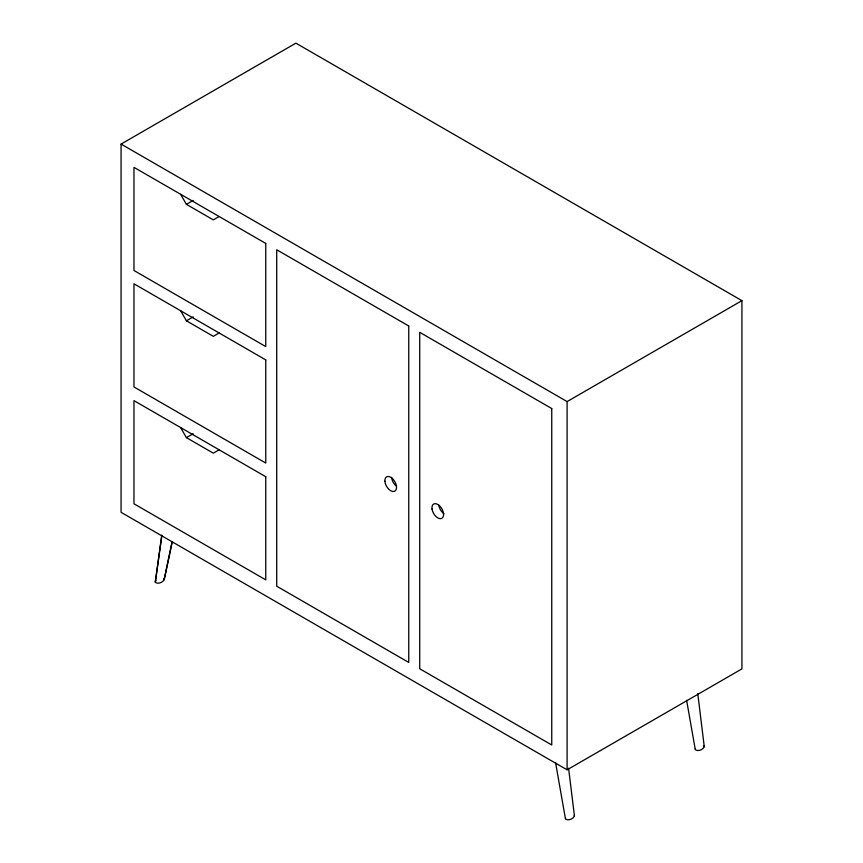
<?xml version="1.0" encoding="UTF-8"?>
<svg xmlns="http://www.w3.org/2000/svg" width="863" height="863" viewBox="0 0 863 863"><rect width="100%" height="100%" fill="white"/><g stroke="black" fill="none" stroke-linecap="round" stroke-linejoin="round"><path stroke-width="1.29" d="M163.646 578.372L164.261 579.321C163.118 582.417 158.177 584.327 155.383 582.46L161.705 535.287M155.221 581.921L161.931 535.319M172.017 541.996L164.11 579.958L172.298 541.845M568.588 768.243L574.434 815.945C573.302 819.041 568.35 820.94 565.556 819.084L565.556 817.908M697.779 693.679L704.262 746.678C703.129 749.774 698.189 751.673 695.395 749.818L695.384 748.642M155.372 581.295L155.825 580.616M121.079 144.078L295.901 43.15L741.921 300.658L741.921 668.89L567.099 769.818L121.079 512.32L121.079 144.078L567.099 401.586L741.921 300.658M180.594 194.261L186.419 204.348L193.139 200.475M219.137 216.516L213.312 219.882L186.419 204.348M180.594 310.723L186.419 320.809L193.139 316.926M219.137 332.978L213.312 336.343L186.419 320.809M180.594 427.552L186.419 437.649L193.139 433.765M219.137 449.806L213.312 453.172L186.419 437.649M703.658 745.718L704.262 746.678M574.273 815.406L574.434 815.945M686.614 700.281L695.233 749.278M555.621 762.924L565.405 818.545M567.099 401.586L567.099 769.818M443.992 513.701A8.242 4.757 60 0 1 438.749 505.157M396.397 486.149A8.242 4.757 60 0 1 391.619 477.336M265.761 243.431L133.97 167.346L133.97 270.497L265.761 346.581L265.761 243.431M408.749 325.987L276.721 249.763L276.721 586.204L408.749 662.428L408.749 325.987M551.748 408.544L419.72 332.32L419.72 668.76L551.748 744.985L551.748 408.544M265.761 359.893L133.97 283.808L133.97 386.958L265.761 463.043L265.761 359.893M265.761 476.721L133.97 400.637L133.97 503.787L265.761 579.871L265.761 476.721M432.029 509.041A8.242 4.757 60 0 0 441.522 518.48A8.242 4.757 60 0 0 439.742 505.977A8.242 4.757 60 0 0 432.029 509.041M384.898 481.22A8.242 4.757 60 0 0 394.035 491.446A8.242 4.757 60 0 0 393.183 479.332A8.242 4.757 60 0 0 384.898 481.22"/></g></svg>
